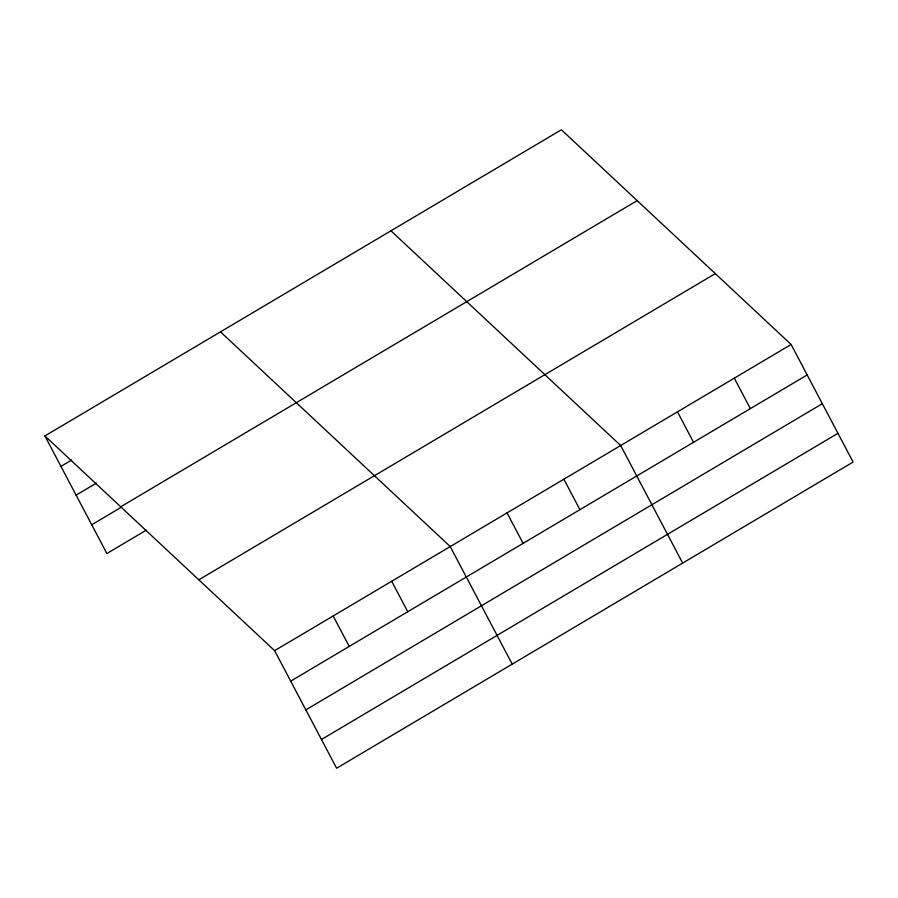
<?xml version="1.0" encoding="UTF-8"?>
<svg xmlns="http://www.w3.org/2000/svg" width="898" height="898" viewBox="0 0 898 898"><rect width="100%" height="100%" fill="white"/><g stroke="black" fill="none" stroke-linecap="round" stroke-linejoin="round"><path stroke-width="1.35" d="M44.9 435.945L561.385 129.772L791.116 344.484L853.1 462.055L336.615 768.228L274.631 650.668L44.9 435.945L106.884 553.516L146.307 530.146M60.963 466.399L71.705 460.023M76.117 495.146L96.423 483.113M120.714 506.798L637.187 200.624M91.731 524.769L121.6 507.056M198.817 579.805L715.302 273.632M274.631 650.668L791.116 344.484M290.694 681.122L807.167 374.949M305.848 709.869L822.332 403.696M321.462 739.492L837.946 433.307M390.944 230.808L620.675 445.531L682.66 563.091M220.504 331.845L450.235 546.568L512.219 664.138M734.295 378.17L750.358 408.624M677.485 411.845L693.548 442.31M563.865 479.206L579.917 509.66M507.044 512.881L523.107 543.346M391.696 581.264L407.759 611.718M333.169 615.961L349.221 646.425"/></g></svg>
